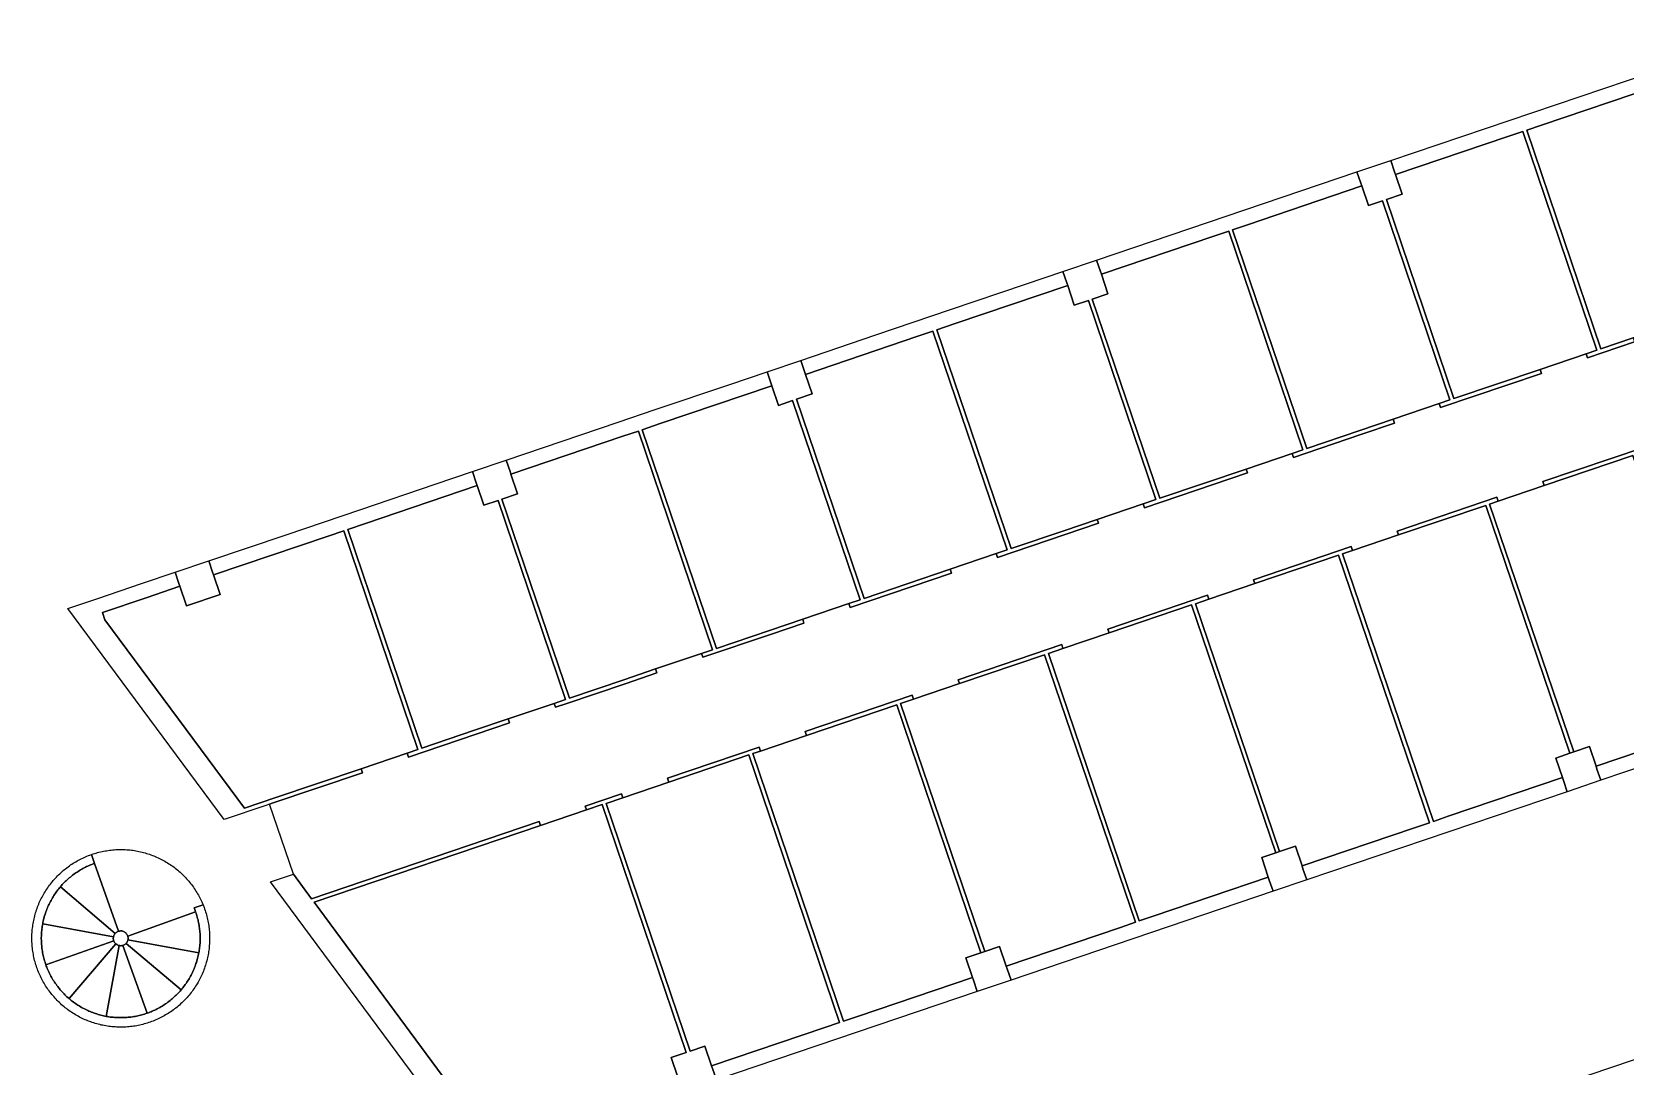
# Model space of a CAD drawing. Header units: inches. Extents: x 717221.7 to 717283.2, y 4251710.6 to 4251775.9.
# Drawn here: x 717221.74 to 717248.63, y 4251753.92 to 4251771.38 of the extents above; entities that cross this region are included whole.
import ezdxf

# ---------------------------------------------------------------- set-up
doc = ezdxf.new("R2010")
doc.units = ezdxf.units.IN
doc.header["$MEASUREMENT"] = 0

msp = doc.modelspace()

# ---------------------------------------------------------------- linework, layer by layer
for points in [[(717249.148, 4251770.462), (717249.261, 4251770.13), (717249.829, 4251770.323), (717249.716, 4251770.654), (717251.615, 4251771.298), (717251.866, 4251771.383), (717253.118, 4251767.689), (717250.091, 4251766.663), (717248.766, 4251766.214), (717248.222, 4251766.03), (717246.97, 4251769.723), (717247.221, 4251769.808), (717249.148, 4251770.462)], [(717244.754, 4251768.972), (717244.738, 4251769.02), (717244.674, 4251769.209), (717249.068, 4251770.698), (717249.132, 4251770.509), (717249.148, 4251770.462), (717247.221, 4251769.808), (717246.97, 4251769.723), (717248.222, 4251766.03), (717248.766, 4251766.214), (717248.788, 4251766.148), (717247.994, 4251765.879), (717247.972, 4251765.945), (717248.156, 4251766.007), (717246.904, 4251769.701), (717246.653, 4251769.616), (717244.754, 4251768.972)], [(717247.195, 4251765.682), (717245.74, 4251765.189), (717244.601, 4251768.551), (717244.866, 4251768.641), (717244.754, 4251768.972), (717246.653, 4251769.616), (717246.904, 4251769.701), (717248.156, 4251766.007), (717247.972, 4251765.945), (717247.195, 4251765.682)], [(717239.791, 4251767.29), (717239.775, 4251767.338), (717239.711, 4251767.527), (717244.105, 4251769.016), (717244.169, 4251768.827), (717244.186, 4251768.78), (717242.258, 4251768.126), (717242.007, 4251768.041), (717243.259, 4251764.348), (717244.151, 4251764.65), (717244.714, 4251764.841), (717244.736, 4251764.774), (717244.173, 4251764.584), (717243.032, 4251764.197), (717243.009, 4251764.263), (717243.193, 4251764.325), (717241.941, 4251768.019), (717241.69, 4251767.934), (717239.791, 4251767.29)], [(717244.186, 4251768.78), (717244.169, 4251768.827), (717244.105, 4251769.016), (717244.674, 4251769.209), (717244.738, 4251769.02), (717244.754, 4251768.972), (717244.866, 4251768.641), (717244.601, 4251768.551), (717245.74, 4251765.189), (717247.195, 4251765.682), (717247.218, 4251765.615), (717245.513, 4251765.038), (717245.491, 4251765.104), (717245.674, 4251765.166), (717244.535, 4251768.528), (717244.298, 4251768.448), (717244.186, 4251768.78)], [(717244.186, 4251768.78), (717244.298, 4251768.448), (717244.535, 4251768.528), (717245.674, 4251765.166), (717245.491, 4251765.104), (717244.714, 4251764.841), (717244.151, 4251764.65), (717243.259, 4251764.348), (717242.007, 4251768.041), (717242.258, 4251768.126), (717244.186, 4251768.78)], [(717242.233, 4251764), (717240.778, 4251763.507), (717239.638, 4251766.869), (717239.903, 4251766.959), (717239.791, 4251767.29), (717241.69, 4251767.934), (717241.941, 4251768.019), (717243.193, 4251764.325), (717243.009, 4251764.263), (717242.233, 4251764)], [(717239.223, 4251767.098), (717239.207, 4251767.145), (717239.143, 4251767.334), (717239.711, 4251767.527), (717239.775, 4251767.338), (717239.791, 4251767.29), (717239.903, 4251766.959), (717239.638, 4251766.869), (717240.778, 4251763.507), (717242.233, 4251764), (717242.255, 4251763.933), (717240.522, 4251763.346), (717240.499, 4251763.412), (717240.711, 4251763.484), (717239.572, 4251766.846), (717239.335, 4251766.766), (717239.223, 4251767.098)], [(717234.8, 4251765.599), (717234.784, 4251765.646), (717234.72, 4251765.835), (717235.983, 4251766.264), (717236.615, 4251766.478), (717237.247, 4251766.692), (717238.511, 4251767.12), (717239.143, 4251767.334), (717239.207, 4251767.145), (717239.223, 4251767.098), (717237.327, 4251766.455), (717237.016, 4251766.35), (717238.268, 4251762.656), (717239.16, 4251762.958), (717239.723, 4251763.149), (717239.745, 4251763.083), (717239.182, 4251762.892), (717238.041, 4251762.505), (717238.018, 4251762.571), (717238.202, 4251762.634), (717236.95, 4251766.327), (717236.695, 4251766.241), (717234.8, 4251765.599)], [(717239.223, 4251767.098), (717239.335, 4251766.766), (717239.572, 4251766.846), (717240.711, 4251763.484), (717240.499, 4251763.412), (717239.723, 4251763.149), (717239.16, 4251762.958), (717238.268, 4251762.656), (717237.016, 4251766.35), (717237.327, 4251766.455), (717239.223, 4251767.098)], [(717234.8, 4251765.599), (717236.695, 4251766.241), (717236.95, 4251766.327), (717238.202, 4251762.634), (717238.018, 4251762.571), (717237.241, 4251762.308), (717235.787, 4251761.815), (717234.647, 4251765.177), (717234.912, 4251765.267), (717234.8, 4251765.599)], [(717225.755, 4251758.341), (717225.798, 4251758.356), (717227.32, 4251758.871), (717227.297, 4251758.938), (717228.074, 4251759.201), (717228.096, 4251759.135), (717229.238, 4251759.522), (717229.801, 4251759.712), (717229.778, 4251759.779), (717230.555, 4251760.042), (717230.578, 4251759.976), (717230.771, 4251760.041), (717231.757, 4251760.375), (717232.292, 4251760.557), (717232.269, 4251760.623), (717233.046, 4251760.886), (717233.068, 4251760.82), (717234.21, 4251761.207), (717234.773, 4251761.398), (717234.751, 4251761.464), (717235.527, 4251761.727), (717235.55, 4251761.661), (717237.264, 4251762.242), (717237.241, 4251762.308), (717238.018, 4251762.571), (717238.041, 4251762.505), (717239.182, 4251762.892), (717239.745, 4251763.083), (717239.723, 4251763.149), (717240.499, 4251763.412), (717240.522, 4251763.346), (717242.255, 4251763.933), (717242.233, 4251764), (717243.009, 4251764.263), (717243.032, 4251764.197), (717244.173, 4251764.584), (717244.736, 4251764.774), (717244.714, 4251764.841), (717245.491, 4251765.104), (717245.513, 4251765.038), (717247.218, 4251765.615), (717247.195, 4251765.682), (717247.972, 4251765.945), (717247.994, 4251765.879), (717248.788, 4251766.148)], [(717234.72, 4251765.835), (717234.784, 4251765.646), (717234.8, 4251765.599), (717234.912, 4251765.267), (717234.647, 4251765.177), (717235.787, 4251761.815), (717237.241, 4251762.308), (717237.264, 4251762.242), (717235.55, 4251761.661), (717235.527, 4251761.727), (717235.72, 4251761.793), (717234.581, 4251765.155), (717234.344, 4251765.074), (717234.232, 4251765.406), (717234.216, 4251765.453), (717234.151, 4251765.643), (717234.72, 4251765.835)], [(717229.828, 4251763.913), (717229.812, 4251763.961), (717229.748, 4251764.15), (717231.006, 4251764.577), (717231.635, 4251764.79), (717232.264, 4251765.003), (717233.522, 4251765.429), (717234.151, 4251765.643), (717234.216, 4251765.453), (717234.232, 4251765.406), (717232.344, 4251764.766), (717232.044, 4251764.664), (717233.296, 4251760.971), (717234.188, 4251761.273), (717234.751, 4251761.464), (717234.773, 4251761.398), (717234.21, 4251761.207), (717233.068, 4251760.82), (717233.046, 4251760.886), (717233.23, 4251760.948), (717231.978, 4251764.642), (717231.715, 4251764.553), (717229.828, 4251763.913)], [(717234.232, 4251765.406), (717234.344, 4251765.074), (717234.581, 4251765.155), (717235.72, 4251761.793), (717235.527, 4251761.727), (717234.751, 4251761.464), (717234.188, 4251761.273), (717233.296, 4251760.971), (717232.044, 4251764.664), (717232.344, 4251764.766), (717234.232, 4251765.406)], [(717232.269, 4251760.623), (717231.734, 4251760.442), (717230.814, 4251760.13), (717229.675, 4251763.492), (717229.94, 4251763.582), (717229.828, 4251763.913), (717231.715, 4251764.553), (717231.978, 4251764.642), (717233.23, 4251760.948), (717233.046, 4251760.886), (717232.269, 4251760.623)], [(717248.947, 4251764.364), (717247.243, 4251763.787), (717247.265, 4251763.72), (717246.488, 4251763.457), (717246.466, 4251763.523), (717244.784, 4251762.953), (717244.806, 4251762.887), (717244.03, 4251762.624), (717244.007, 4251762.69), (717242.357, 4251762.131), (717242.379, 4251762.064), (717241.603, 4251761.801), (717241.58, 4251761.868), (717239.898, 4251761.297), (717239.921, 4251761.231), (717239.144, 4251760.968), (717239.122, 4251761.034), (717237.374, 4251760.442), (717237.396, 4251760.376), (717236.62, 4251760.112), (717236.597, 4251760.179), (717234.794, 4251759.568), (717234.817, 4251759.501), (717234.04, 4251759.238), (717234.018, 4251759.304), (717232.469, 4251758.779), (717232.491, 4251758.713), (717231.715, 4251758.45), (717231.692, 4251758.516), (717231.078, 4251758.308), (717231.101, 4251758.242), (717230.324, 4251757.979), (717230.302, 4251758.045), (717226.462, 4251756.743), (717226.156, 4251757.157), (717225.755, 4251758.341)], [(717247.265, 4251763.72), (717248.759, 4251764.227), (717250.29, 4251759.709), (717250.039, 4251759.624), (717248.14, 4251758.98), (717248.028, 4251759.312), (717247.763, 4251759.222), (717246.344, 4251763.408), (717246.488, 4251763.457), (717247.265, 4251763.72)], [(717248.22, 4251758.744), (717248.156, 4251758.933), (717248.14, 4251758.98), (717250.039, 4251759.624), (717250.29, 4251759.709), (717248.759, 4251764.227), (717247.265, 4251763.72), (717247.243, 4251763.787), (717248.947, 4251764.364), (717248.97, 4251764.298), (717248.825, 4251764.249), (717250.356, 4251759.732), (717250.607, 4251759.817), (717252.535, 4251760.47), (717252.551, 4251760.423), (717252.615, 4251760.233), (717248.22, 4251758.744)], [(717224.808, 4251762.212), (717224.792, 4251762.259), (717224.728, 4251762.449), (717226.034, 4251762.891), (717226.663, 4251763.105), (717227.292, 4251763.318), (717228.55, 4251763.744), (717229.179, 4251763.957), (717229.243, 4251763.768), (717229.26, 4251763.721), (717227.372, 4251763.081), (717227.072, 4251762.979), (717228.324, 4251759.286), (717229.215, 4251759.588), (717229.778, 4251759.779), (717229.801, 4251759.712), (717229.238, 4251759.522), (717228.096, 4251759.135), (717228.074, 4251759.201), (717228.257, 4251759.263), (717227.005, 4251762.957), (717226.743, 4251762.868), (717224.808, 4251762.212)], [(717229.26, 4251763.721), (717229.243, 4251763.768), (717229.179, 4251763.957), (717229.748, 4251764.15), (717229.812, 4251763.961), (717229.828, 4251763.913), (717229.94, 4251763.582), (717229.675, 4251763.492), (717230.814, 4251760.13), (717231.734, 4251760.442), (717232.269, 4251760.623), (717232.292, 4251760.557), (717231.757, 4251760.375), (717230.771, 4251760.041), (717230.578, 4251759.976), (717230.555, 4251760.042), (717230.748, 4251760.107), (717229.609, 4251763.469), (717229.372, 4251763.389), (717229.26, 4251763.721)], [(717229.26, 4251763.721), (717229.372, 4251763.389), (717229.609, 4251763.469), (717230.748, 4251760.107), (717230.555, 4251760.042), (717229.778, 4251759.779), (717229.215, 4251759.588), (717228.324, 4251759.286), (717227.072, 4251762.979), (717227.372, 4251763.081), (717229.26, 4251763.721)], [(717244.806, 4251762.887), (717246.278, 4251763.386), (717247.696, 4251759.2), (717247.46, 4251759.119), (717247.572, 4251758.788), (717245.645, 4251758.135), (717245.394, 4251758.05), (717243.863, 4251762.567), (717244.03, 4251762.624), (717244.806, 4251762.887)], [(717247.763, 4251759.222), (717247.696, 4251759.2), (717246.278, 4251763.386), (717244.806, 4251762.887), (717244.784, 4251762.953), (717246.466, 4251763.523), (717246.488, 4251763.457), (717246.344, 4251763.408), (717247.763, 4251759.222)], [(717224.24, 4251762.019), (717224.352, 4251761.688), (717224.921, 4251761.881), (717224.808, 4251762.212), (717226.743, 4251762.868), (717227.005, 4251762.957), (717228.257, 4251759.263), (717228.074, 4251759.201), (717227.297, 4251758.938), (717225.842, 4251758.445), (717225.333, 4251758.272), (717222.976, 4251761.455), (717222.934, 4251761.577), (717223.672, 4251761.827), (717224.24, 4251762.019)], [(717243.258, 4251757.062), (717243.194, 4251757.251), (717243.178, 4251757.298), (717245.076, 4251757.942), (717245.327, 4251758.027), (717243.796, 4251762.545), (717242.379, 4251762.064), (717242.357, 4251762.131), (717244.007, 4251762.69), (717244.03, 4251762.624), (717243.863, 4251762.567), (717245.394, 4251758.05), (717245.645, 4251758.135), (717247.572, 4251758.788), (717247.588, 4251758.741), (717247.652, 4251758.551), (717243.258, 4251757.062)], [(717224.728, 4251762.449), (717224.792, 4251762.259), (717224.808, 4251762.212), (717224.921, 4251761.881), (717224.352, 4251761.688), (717224.24, 4251762.019), (717224.224, 4251762.067), (717224.16, 4251762.256), (717224.728, 4251762.449)], [(717242.379, 4251762.064), (717243.796, 4251762.545), (717245.327, 4251758.027), (717245.076, 4251757.942), (717243.178, 4251757.298), (717243.065, 4251757.63), (717242.8, 4251757.54), (717241.381, 4251761.726), (717241.603, 4251761.801), (717242.379, 4251762.064)], [(717224.16, 4251762.256), (717224.224, 4251762.067), (717224.24, 4251762.019), (717223.672, 4251761.827), (717222.934, 4251761.577), (717222.976, 4251761.455), (717225.333, 4251758.272), (717225.842, 4251758.445), (717227.297, 4251758.938), (717227.32, 4251758.871), (717225.798, 4251758.356), (717225.755, 4251758.341), (717225.689, 4251758.319), (717224.989, 4251758.082), (717222.351, 4251761.643), (717222.854, 4251761.814), (717223.591, 4251762.064), (717224.16, 4251762.256)], [(717242.8, 4251757.54), (717242.734, 4251757.518), (717241.315, 4251761.704), (717239.921, 4251761.231), (717239.898, 4251761.297), (717241.58, 4251761.868), (717241.603, 4251761.801), (717241.381, 4251761.726), (717242.8, 4251757.54)], [(717239.921, 4251761.231), (717241.315, 4251761.704), (717242.734, 4251757.518), (717242.497, 4251757.437), (717242.609, 4251757.106), (717240.682, 4251756.453), (717240.431, 4251756.368), (717238.9, 4251760.885), (717239.144, 4251760.968), (717239.921, 4251761.231)], [(717238.267, 4251755.37), (717238.202, 4251755.559), (717238.186, 4251755.607), (717240.114, 4251756.26), (717240.365, 4251756.345), (717238.834, 4251760.863), (717237.396, 4251760.376), (717237.374, 4251760.442), (717239.122, 4251761.034), (717239.144, 4251760.968), (717238.9, 4251760.885), (717240.431, 4251756.368), (717240.682, 4251756.453), (717242.609, 4251757.106), (717242.625, 4251757.059), (717242.69, 4251756.869), (717238.267, 4251755.37)], [(717237.396, 4251760.376), (717238.834, 4251760.863), (717240.365, 4251756.345), (717240.114, 4251756.26), (717238.186, 4251755.607), (717238.074, 4251755.938), (717237.823, 4251755.853), (717236.404, 4251760.039), (717236.62, 4251760.112), (717237.396, 4251760.376)], [(717237.823, 4251755.853), (717237.757, 4251755.831), (717236.338, 4251760.017), (717234.817, 4251759.501), (717234.794, 4251759.568), (717236.597, 4251760.179), (717236.62, 4251760.112), (717236.404, 4251760.039), (717237.823, 4251755.853)], [(717237.757, 4251755.831), (717237.506, 4251755.746), (717237.618, 4251755.414), (717235.691, 4251754.761), (717235.44, 4251754.676), (717233.909, 4251759.194), (717234.04, 4251759.238), (717234.817, 4251759.501), (717236.338, 4251760.017), (717237.757, 4251755.831)], [(717232.491, 4251758.713), (717233.842, 4251759.171), (717235.374, 4251754.653), (717235.123, 4251754.568), (717233.214, 4251753.922), (717233.102, 4251754.253), (717232.851, 4251754.168), (717231.432, 4251758.354), (717231.715, 4251758.45), (717232.491, 4251758.713)], [(717233.294, 4251753.685), (717233.23, 4251753.874), (717233.214, 4251753.922), (717235.123, 4251754.568), (717235.374, 4251754.653), (717233.842, 4251759.171), (717232.491, 4251758.713), (717232.469, 4251758.779), (717234.018, 4251759.304), (717234.04, 4251759.238), (717233.909, 4251759.194), (717235.44, 4251754.676), (717235.691, 4251754.761), (717237.618, 4251755.414), (717237.634, 4251755.367), (717237.698, 4251755.177), (717233.294, 4251753.685)], [(717247.652, 4251758.551), (717247.588, 4251758.741), (717247.572, 4251758.788), (717247.46, 4251759.119), (717247.696, 4251759.2), (717247.763, 4251759.222), (717248.028, 4251759.312), (717248.14, 4251758.98), (717248.156, 4251758.933), (717248.22, 4251758.744), (717247.652, 4251758.551)], [(717231.101, 4251758.242), (717231.366, 4251758.332), (717232.785, 4251754.146), (717232.534, 4251754.06), (717232.646, 4251753.729), (717230.364, 4251752.955), (717229.748, 4251752.747), (717229.706, 4251752.869), (717229.399, 4251752.765), (717226.506, 4251756.684), (717230.324, 4251757.979), (717231.101, 4251758.242)], [(717232.726, 4251753.492), (717232.662, 4251753.682), (717232.646, 4251753.729), (717232.534, 4251754.06), (717232.785, 4251754.146), (717231.366, 4251758.332), (717231.101, 4251758.242), (717231.078, 4251758.308), (717231.692, 4251758.516), (717231.715, 4251758.45), (717231.432, 4251758.354), (717232.851, 4251754.168), (717233.102, 4251754.253), (717233.214, 4251753.922), (717233.23, 4251753.874), (717233.294, 4251753.685), (717232.726, 4251753.492)], [(717232.646, 4251753.729), (717232.662, 4251753.682), (717232.726, 4251753.492), (717230.444, 4251752.719), (717229.26, 4251752.317), (717225.768, 4251757.026), (717226.156, 4251757.157), (717226.462, 4251756.743), (717230.302, 4251758.045), (717230.324, 4251757.979), (717226.506, 4251756.684), (717229.399, 4251752.765), (717229.706, 4251752.869), (717229.748, 4251752.747), (717230.364, 4251752.955), (717232.646, 4251753.729)], [(717224.631, 4251756.64), (717224.649, 4251756.596), (717224.658, 4251756.571), (717224.666, 4251756.546), (717224.674, 4251756.521), (717224.682, 4251756.496), (717224.689, 4251756.471), (717224.696, 4251756.446), (717224.702, 4251756.42), (717224.708, 4251756.395), (717224.713, 4251756.369), (717224.718, 4251756.344), (717224.722, 4251756.318), (717224.726, 4251756.292), (717224.73, 4251756.266), (717224.733, 4251756.24), (717224.736, 4251756.214), (717224.738, 4251756.188), (717224.74, 4251756.162), (717224.741, 4251756.136), (717224.742, 4251756.109), (717224.742, 4251756.083), (717224.742, 4251756.057), (717224.742, 4251756.031), (717224.741, 4251756.005), (717224.739, 4251755.979), (717224.737, 4251755.952), (717224.735, 4251755.926), (717224.732, 4251755.9), (717224.729, 4251755.874), (717224.725, 4251755.848), (717224.721, 4251755.823), (717224.716, 4251755.797), (717224.711, 4251755.771), (717224.706, 4251755.746), (717224.7, 4251755.72), (717224.693, 4251755.695), (717224.686, 4251755.669), (717224.679, 4251755.644), (717224.671, 4251755.619), (717224.663, 4251755.594), (717224.655, 4251755.57), (717224.646, 4251755.545), (717224.636, 4251755.521), (717224.626, 4251755.496), (717224.616, 4251755.472), (717224.605, 4251755.449), (717224.594, 4251755.425), (717224.583, 4251755.401), (717224.571, 4251755.378), (717224.558, 4251755.355), (717224.546, 4251755.332), (717224.532, 4251755.309), (717224.519, 4251755.287), (717224.505, 4251755.265), (717224.491, 4251755.243), (717224.476, 4251755.221), (717224.461, 4251755.2), (717224.445, 4251755.179), (717224.43, 4251755.158), (717224.413, 4251755.137), (717224.397, 4251755.117), (717224.38, 4251755.097), (717224.363, 4251755.077), (717224.345, 4251755.058), (717224.327, 4251755.039), (717224.309, 4251755.02), (717224.29, 4251755.002), (717224.272, 4251754.983), (717224.252, 4251754.966), (717224.233, 4251754.948), (717224.213, 4251754.931), (717224.193, 4251754.914), (717224.173, 4251754.898), (717224.152, 4251754.882), (717224.131, 4251754.866), (717224.11, 4251754.851), (717224.088, 4251754.836), (717224.066, 4251754.821), (717224.044, 4251754.807), (717224.022, 4251754.793), (717224, 4251754.78), (717223.977, 4251754.767), (717223.954, 4251754.754), (717223.931, 4251754.742), (717223.908, 4251754.73), (717223.884, 4251754.719), (717223.86, 4251754.708), (717223.836, 4251754.697), (717223.812, 4251754.687), (717223.788, 4251754.677), (717223.763, 4251754.668), (717223.739, 4251754.659), (717223.714, 4251754.651), (717223.689, 4251754.643), (717223.664, 4251754.635), (717223.639, 4251754.628), (717223.613, 4251754.621), (717223.588, 4251754.615), (717223.563, 4251754.609), (717223.537, 4251754.604), (717223.511, 4251754.599), (717223.485, 4251754.594), (717223.46, 4251754.59), (717223.434, 4251754.587), (717223.408, 4251754.584), (717223.382, 4251754.581), (717223.355, 4251754.579), (717223.329, 4251754.577), (717223.303, 4251754.576), (717223.277, 4251754.575), (717223.251, 4251754.575), (717223.225, 4251754.575), (717223.199, 4251754.575), (717223.172, 4251754.576), (717223.146, 4251754.578), (717223.12, 4251754.58), (717223.094, 4251754.582), (717223.068, 4251754.585), (717223.042, 4251754.588), (717223.016, 4251754.592), (717222.99, 4251754.596), (717222.965, 4251754.601), (717222.939, 4251754.606), (717222.913, 4251754.611), (717222.888, 4251754.617), (717222.862, 4251754.623), (717222.837, 4251754.63), (717222.812, 4251754.638), (717222.787, 4251754.645), (717222.762, 4251754.653), (717222.737, 4251754.662), (717222.713, 4251754.671), (717222.688, 4251754.681), (717222.664, 4251754.69), (717222.64, 4251754.701), (717222.616, 4251754.711), (717222.592, 4251754.723), (717222.569, 4251754.734), (717222.546, 4251754.746), (717222.523, 4251754.758), (717222.5, 4251754.771), (717222.477, 4251754.784), (717222.455, 4251754.798), (717222.433, 4251754.812), (717222.411, 4251754.826), (717222.389, 4251754.841), (717222.368, 4251754.856), (717222.346, 4251754.871), (717222.326, 4251754.887), (717222.305, 4251754.903), (717222.285, 4251754.92), (717222.265, 4251754.937), (717222.245, 4251754.954), (717222.226, 4251754.972), (717222.206, 4251754.99), (717222.188, 4251755.008), (717222.169, 4251755.026), (717222.151, 4251755.045), (717222.133, 4251755.064), (717222.116, 4251755.084), (717222.099, 4251755.104), (717222.082, 4251755.124), (717222.066, 4251755.144), (717222.049, 4251755.165), (717222.034, 4251755.186), (717222.018, 4251755.207), (717222.004, 4251755.229), (717221.989, 4251755.25), (717221.975, 4251755.272), (717221.961, 4251755.295), (717221.948, 4251755.317), (717221.934, 4251755.34), (717221.922, 4251755.363), (717221.91, 4251755.386), (717221.898, 4251755.409), (717221.886, 4251755.433), (717221.875, 4251755.457), (717221.865, 4251755.481), (717221.855, 4251755.505), (717221.845, 4251755.529), (717221.836, 4251755.553), (717221.827, 4251755.578), (717221.818, 4251755.603), (717221.81, 4251755.628), (717221.803, 4251755.653), (717221.796, 4251755.678), (717221.789, 4251755.703), (717221.783, 4251755.729), (717221.777, 4251755.754), (717221.771, 4251755.78), (717221.767, 4251755.806), (717221.762, 4251755.831), (717221.758, 4251755.857), (717221.754, 4251755.883), (717221.751, 4251755.909), (717221.749, 4251755.935), (717221.746, 4251755.961), (717221.745, 4251755.987), (717221.743, 4251756.014), (717221.743, 4251756.04), (717221.742, 4251756.066), (717221.742, 4251756.092), (717221.743, 4251756.118), (717221.744, 4251756.144), (717221.745, 4251756.171), (717221.747, 4251756.197), (717221.75, 4251756.223), (717221.752, 4251756.249), (717221.756, 4251756.275), (717221.759, 4251756.301), (717221.763, 4251756.326), (717221.768, 4251756.352), (717221.773, 4251756.378), (717221.779, 4251756.404), (717221.785, 4251756.429), (717221.791, 4251756.454), (717221.798, 4251756.48), (717221.805, 4251756.505), (717221.813, 4251756.53), (717221.821, 4251756.555), (717221.83, 4251756.579), (717221.839, 4251756.604), (717221.848, 4251756.628), (717221.858, 4251756.653), (717221.868, 4251756.677), (717221.879, 4251756.701), (717221.89, 4251756.724), (717221.902, 4251756.748), (717221.914, 4251756.771), (717221.926, 4251756.794), (717221.939, 4251756.817), (717221.952, 4251756.84), (717221.966, 4251756.862), (717221.979, 4251756.884), (717221.994, 4251756.906), (717222.009, 4251756.928), (717222.024, 4251756.949), (717222.039, 4251756.97), (717222.055, 4251756.991), (717222.071, 4251757.012), (717222.088, 4251757.032), (717222.104, 4251757.052), (717222.122, 4251757.072), (717222.139, 4251757.091), (717222.157, 4251757.11), (717222.175, 4251757.129), (717222.194, 4251757.148), (717222.213, 4251757.166), (717222.232, 4251757.183), (717222.252, 4251757.201), (717222.271, 4251757.218), (717222.291, 4251757.235), (717222.312, 4251757.251), (717222.333, 4251757.267), (717222.354, 4251757.283), (717222.375, 4251757.298), (717222.396, 4251757.313), (717222.418, 4251757.328), (717222.44, 4251757.342), (717222.462, 4251757.356), (717222.485, 4251757.369), (717222.507, 4251757.382), (717222.53, 4251757.395), (717222.553, 4251757.407), (717222.577, 4251757.419), (717222.6, 4251757.43), (717222.624, 4251757.441), (717222.648, 4251757.452), (717222.672, 4251757.462), (717222.697, 4251757.472), (717222.721, 4251757.481), (717222.746, 4251757.49), (717222.797, 4251757.338), (717222.775, 4251757.33), (717222.753, 4251757.322), (717222.731, 4251757.313), (717222.71, 4251757.304), (717222.689, 4251757.295), (717222.667, 4251757.285), (717222.646, 4251757.275), (717222.625, 4251757.264), (717222.605, 4251757.253), (717222.584, 4251757.242), (717222.564, 4251757.23), (717222.544, 4251757.218), (717222.524, 4251757.206), (717222.504, 4251757.193), (717222.485, 4251757.18), (717222.466, 4251757.167), (717222.447, 4251757.153), (717222.428, 4251757.139), (717222.41, 4251757.125), (717222.392, 4251757.11), (717222.374, 4251757.095), (717222.356, 4251757.08), (717222.339, 4251757.064), (717222.321, 4251757.048), (717222.305, 4251757.032), (717222.288, 4251757.015), (717222.272, 4251756.999), (717222.256, 4251756.982), (717222.24, 4251756.964), (717222.225, 4251756.947), (717222.21, 4251756.929), (717222.195, 4251756.911), (717222.18, 4251756.892), (717222.166, 4251756.873), (717222.153, 4251756.855), (717222.139, 4251756.835), (717222.126, 4251756.816), (717222.113, 4251756.796), (717222.101, 4251756.777), (717222.089, 4251756.757), (717222.077, 4251756.736), (717222.066, 4251756.716), (717222.055, 4251756.695), (717222.044, 4251756.674), (717222.034, 4251756.653), (717222.024, 4251756.632), (717222.014, 4251756.611), (717222.005, 4251756.589), (717221.996, 4251756.568), (717221.988, 4251756.546), (717221.98, 4251756.524), (717221.972, 4251756.502), (717221.965, 4251756.48), (717221.958, 4251756.457), (717221.952, 4251756.435), (717221.945, 4251756.412), (717221.94, 4251756.39), (717221.934, 4251756.367), (717221.93, 4251756.344), (717221.925, 4251756.321), (717221.921, 4251756.298), (717221.917, 4251756.275), (717221.914, 4251756.252), (717221.911, 4251756.228), (717221.909, 4251756.205), (717221.907, 4251756.182), (717221.905, 4251756.159), (717221.904, 4251756.135), (717221.903, 4251756.112), (717221.902, 4251756.089), (717221.902, 4251756.065), (717221.903, 4251756.042), (717221.903, 4251756.018), (717221.905, 4251755.995), (717221.906, 4251755.972), (717221.908, 4251755.948), (717221.911, 4251755.925), (717221.913, 4251755.902), (717221.917, 4251755.879), (717221.92, 4251755.856), (717221.924, 4251755.833), (717221.929, 4251755.81), (717221.933, 4251755.787), (717221.939, 4251755.764), (717221.944, 4251755.741), (717221.95, 4251755.719), (717221.957, 4251755.696), (717221.964, 4251755.674), (717221.971, 4251755.652), (717221.978, 4251755.629), (717221.986, 4251755.607), (717221.995, 4251755.586), (717222.003, 4251755.564), (717222.012, 4251755.542), (717222.022, 4251755.521), (717222.032, 4251755.5), (717222.042, 4251755.479), (717222.053, 4251755.458), (717222.064, 4251755.437), (717222.075, 4251755.417), (717222.086, 4251755.396), (717222.098, 4251755.376), (717222.111, 4251755.356), (717222.124, 4251755.337), (717222.137, 4251755.317), (717222.15, 4251755.298), (717222.164, 4251755.279), (717222.178, 4251755.261), (717222.192, 4251755.242), (717222.207, 4251755.224), (717222.222, 4251755.206), (717222.237, 4251755.188), (717222.253, 4251755.171), (717222.269, 4251755.154), (717222.285, 4251755.137), (717222.301, 4251755.12), (717222.318, 4251755.104), (717222.335, 4251755.088), (717222.353, 4251755.072), (717222.37, 4251755.057), (717222.388, 4251755.042), (717222.406, 4251755.027), (717222.425, 4251755.013), (717222.443, 4251754.999), (717222.462, 4251754.985), (717222.481, 4251754.972), (717222.501, 4251754.958), (717222.52, 4251754.946), (717222.54, 4251754.933), (717222.56, 4251754.921), (717222.58, 4251754.909), (717222.601, 4251754.898), (717222.621, 4251754.887), (717222.642, 4251754.876), (717222.663, 4251754.866), (717222.684, 4251754.856), (717222.706, 4251754.847), (717222.727, 4251754.837), (717222.749, 4251754.829), (717222.771, 4251754.82), (717222.793, 4251754.812), (717222.815, 4251754.805), (717222.837, 4251754.797), (717222.859, 4251754.79), (717222.882, 4251754.784), (717222.905, 4251754.778), (717222.927, 4251754.772), (717222.95, 4251754.767), (717222.973, 4251754.762), (717222.996, 4251754.757), (717223.019, 4251754.753), (717223.042, 4251754.75), (717223.065, 4251754.746), (717223.088, 4251754.743), (717223.112, 4251754.741), (717223.135, 4251754.739), (717223.158, 4251754.737), (717223.182, 4251754.736), (717223.205, 4251754.735), (717223.228, 4251754.735), (717223.252, 4251754.735), (717223.275, 4251754.735), (717223.298, 4251754.736), (717223.322, 4251754.737), (717223.345, 4251754.739), (717223.368, 4251754.741), (717223.392, 4251754.743), (717223.415, 4251754.746), (717223.438, 4251754.749), (717223.461, 4251754.753), (717223.484, 4251754.757), (717223.507, 4251754.761), (717223.53, 4251754.766), (717223.553, 4251754.771), (717223.576, 4251754.777), (717223.598, 4251754.783), (717223.621, 4251754.789), (717223.643, 4251754.796), (717223.665, 4251754.803), (717223.687, 4251754.811), (717223.709, 4251754.819), (717223.731, 4251754.827), (717223.753, 4251754.836), (717223.774, 4251754.845), (717223.796, 4251754.854), (717223.817, 4251754.864), (717223.838, 4251754.874), (717223.859, 4251754.885), (717223.88, 4251754.896), (717223.9, 4251754.907), (717223.92, 4251754.919), (717223.94, 4251754.931), (717223.96, 4251754.943), (717223.98, 4251754.956), (717223.999, 4251754.969), (717224.019, 4251754.982), (717224.037, 4251754.996), (717224.056, 4251755.01), (717224.075, 4251755.024), (717224.093, 4251755.039), (717224.111, 4251755.054), (717224.128, 4251755.069), (717224.146, 4251755.085), (717224.163, 4251755.101), (717224.18, 4251755.117), (717224.196, 4251755.134), (717224.213, 4251755.151), (717224.229, 4251755.168), (717224.244, 4251755.185), (717224.26, 4251755.203), (717224.275, 4251755.22), (717224.289, 4251755.239), (717224.304, 4251755.257), (717224.318, 4251755.276), (717224.332, 4251755.295), (717224.345, 4251755.314), (717224.358, 4251755.333), (717224.371, 4251755.353), (717224.384, 4251755.373), (717224.396, 4251755.393), (717224.407, 4251755.413), (717224.419, 4251755.433), (717224.43, 4251755.454), (717224.44, 4251755.475), (717224.451, 4251755.496), (717224.461, 4251755.517), (717224.47, 4251755.538), (717224.479, 4251755.56), (717224.488, 4251755.581), (717224.497, 4251755.603), (717224.505, 4251755.625), (717224.512, 4251755.647), (717224.519, 4251755.669), (717224.526, 4251755.692), (717224.533, 4251755.714), (717224.539, 4251755.737), (717224.545, 4251755.76), (717224.55, 4251755.782), (717224.555, 4251755.805), (717224.559, 4251755.828), (717224.563, 4251755.851), (717224.567, 4251755.874), (717224.57, 4251755.897), (717224.573, 4251755.921), (717224.576, 4251755.944), (717224.578, 4251755.967), (717224.58, 4251755.991), (717224.581, 4251756.014), (717224.582, 4251756.037), (717224.582, 4251756.061), (717224.582, 4251756.084), (717224.582, 4251756.107), (717224.581, 4251756.131), (717224.58, 4251756.154), (717224.578, 4251756.177), (717224.576, 4251756.201), (717224.574, 4251756.224), (717224.571, 4251756.247), (717224.568, 4251756.27), (717224.564, 4251756.294), (717224.56, 4251756.317), (717224.556, 4251756.34), (717224.551, 4251756.362), (717224.546, 4251756.385), (717224.54, 4251756.408), (717224.534, 4251756.431), (717224.528, 4251756.453), (717224.521, 4251756.475), (717224.514, 4251756.498), (717224.506, 4251756.52), (717224.498, 4251756.542), (717224.49, 4251756.564), (717224.48, 4251756.589), (717224.631, 4251756.64)], [(717224.506, 4251756.52), (717223.361, 4251756.113), (717223.357, 4251756.123), (717223.353, 4251756.133), (717223.347, 4251756.142), (717223.341, 4251756.151), (717223.334, 4251756.159), (717223.326, 4251756.167), (717223.318, 4251756.174), (717223.309, 4251756.18), (717223.299, 4251756.186), (717223.29, 4251756.19), (717223.279, 4251756.194), (717223.269, 4251756.197), (717223.258, 4251756.199), (717223.247, 4251756.199), (717223.236, 4251756.199), (717223.225, 4251756.198), (717223.215, 4251756.197), (717223.204, 4251756.194), (717222.797, 4251757.338), (717222.746, 4251757.49), (717222.775, 4251757.5), (717222.8, 4251757.508), (717222.825, 4251757.515), (717222.85, 4251757.522), (717222.875, 4251757.529), (717222.901, 4251757.535), (717222.926, 4251757.541), (717222.952, 4251757.546), (717222.978, 4251757.551), (717223.003, 4251757.555), (717223.029, 4251757.559), (717223.055, 4251757.563), (717223.081, 4251757.566), (717223.107, 4251757.568), (717223.133, 4251757.571), (717223.159, 4251757.572), (717223.186, 4251757.574), (717223.212, 4251757.574), (717223.238, 4251757.575), (717223.264, 4251757.574), (717223.29, 4251757.574), (717223.316, 4251757.573), (717223.343, 4251757.571), (717223.369, 4251757.569), (717223.395, 4251757.567), (717223.421, 4251757.564), (717223.447, 4251757.561), (717223.473, 4251757.557), (717223.498, 4251757.553), (717223.524, 4251757.548), (717223.55, 4251757.543), (717223.575, 4251757.537), (717223.601, 4251757.531), (717223.626, 4251757.525), (717223.652, 4251757.518), (717223.677, 4251757.51), (717223.702, 4251757.502), (717223.727, 4251757.494), (717223.751, 4251757.486), (717223.776, 4251757.476), (717223.8, 4251757.467), (717223.824, 4251757.457), (717223.848, 4251757.447), (717223.872, 4251757.436), (717223.896, 4251757.425), (717223.919, 4251757.413), (717223.943, 4251757.401), (717223.966, 4251757.389), (717223.988, 4251757.376), (717224.011, 4251757.363), (717224.033, 4251757.349), (717224.056, 4251757.335), (717224.077, 4251757.321), (717224.099, 4251757.306), (717224.12, 4251757.291), (717224.142, 4251757.275), (717224.162, 4251757.259), (717224.183, 4251757.243), (717224.203, 4251757.226), (717224.223, 4251757.209), (717224.243, 4251757.192), (717224.262, 4251757.175), (717224.281, 4251757.157), (717224.3, 4251757.138), (717224.318, 4251757.12), (717224.336, 4251757.101), (717224.354, 4251757.081), (717224.371, 4251757.062), (717224.389, 4251757.042), (717224.405, 4251757.022), (717224.422, 4251757.001), (717224.438, 4251756.981), (717224.453, 4251756.96), (717224.468, 4251756.938), (717224.483, 4251756.917), (717224.498, 4251756.895), (717224.512, 4251756.873), (717224.526, 4251756.851), (717224.539, 4251756.828), (717224.552, 4251756.806), (717224.565, 4251756.783), (717224.577, 4251756.759), (717224.589, 4251756.736), (717224.6, 4251756.712), (717224.611, 4251756.689), (717224.621, 4251756.665), (717224.631, 4251756.64), (717224.48, 4251756.589), (717224.49, 4251756.564), (717224.498, 4251756.542), (717224.506, 4251756.52)], [(717242.69, 4251756.869), (717242.625, 4251757.059), (717242.609, 4251757.106), (717242.497, 4251757.437), (717242.734, 4251757.518), (717242.8, 4251757.54), (717243.065, 4251757.63), (717243.178, 4251757.298), (717243.194, 4251757.251), (717243.258, 4251757.062), (717242.69, 4251756.869)], [(717244.831, 4251752.421), (717244.815, 4251752.468), (717244.75, 4251752.658), (717258.976, 4251757.479)], [(717222.797, 4251757.338), (717223.204, 4251756.194), (717223.194, 4251756.19), (717223.184, 4251756.185), (717223.175, 4251756.18), (717223.166, 4251756.173), (717223.157, 4251756.166), (717223.15, 4251756.159), (717222.225, 4251756.947), (717222.24, 4251756.964), (717222.256, 4251756.982), (717222.272, 4251756.999), (717222.288, 4251757.015), (717222.305, 4251757.032), (717222.321, 4251757.048), (717222.339, 4251757.064), (717222.356, 4251757.08), (717222.374, 4251757.095), (717222.392, 4251757.11), (717222.41, 4251757.125), (717222.428, 4251757.139), (717222.447, 4251757.153), (717222.466, 4251757.167), (717222.485, 4251757.18), (717222.504, 4251757.193), (717222.524, 4251757.206), (717222.544, 4251757.218), (717222.564, 4251757.23), (717222.584, 4251757.242), (717222.605, 4251757.253), (717222.625, 4251757.264), (717222.646, 4251757.275), (717222.667, 4251757.285), (717222.689, 4251757.295), (717222.71, 4251757.304), (717222.731, 4251757.313), (717222.753, 4251757.322), (717222.775, 4251757.33), (717222.797, 4251757.338)], [(717222.225, 4251756.947), (717223.15, 4251756.159), (717223.143, 4251756.15), (717223.137, 4251756.141), (717223.131, 4251756.132), (717223.127, 4251756.122), (717223.123, 4251756.112), (717223.12, 4251756.101), (717221.925, 4251756.321), (717221.93, 4251756.344), (717221.934, 4251756.367), (717221.94, 4251756.39), (717221.945, 4251756.412), (717221.952, 4251756.435), (717221.958, 4251756.457), (717221.965, 4251756.48), (717221.972, 4251756.502), (717221.98, 4251756.524), (717221.988, 4251756.546), (717221.996, 4251756.568), (717222.005, 4251756.589), (717222.014, 4251756.611), (717222.024, 4251756.632), (717222.034, 4251756.653), (717222.044, 4251756.674), (717222.055, 4251756.695), (717222.066, 4251756.716), (717222.077, 4251756.736), (717222.089, 4251756.757), (717222.101, 4251756.777), (717222.113, 4251756.796), (717222.126, 4251756.816), (717222.139, 4251756.835), (717222.153, 4251756.855), (717222.166, 4251756.873), (717222.18, 4251756.892), (717222.195, 4251756.911), (717222.21, 4251756.929), (717222.225, 4251756.947)], [(717223.364, 4251756.048), (717223.366, 4251756.059), (717223.367, 4251756.07), (717223.367, 4251756.081), (717223.366, 4251756.091), (717223.364, 4251756.102), (717223.361, 4251756.113), (717224.506, 4251756.52), (717224.514, 4251756.498), (717224.521, 4251756.475), (717224.528, 4251756.453), (717224.534, 4251756.431), (717224.54, 4251756.408), (717224.546, 4251756.385), (717224.551, 4251756.362), (717224.556, 4251756.34), (717224.56, 4251756.317), (717224.564, 4251756.294), (717224.568, 4251756.27), (717224.571, 4251756.247), (717224.574, 4251756.224), (717224.576, 4251756.201), (717224.578, 4251756.177), (717224.58, 4251756.154), (717224.581, 4251756.131), (717224.582, 4251756.107), (717224.582, 4251756.084), (717224.582, 4251756.061), (717224.582, 4251756.037), (717224.581, 4251756.014), (717224.58, 4251755.991), (717224.578, 4251755.967), (717224.576, 4251755.944), (717224.573, 4251755.921), (717224.57, 4251755.897), (717224.567, 4251755.874), (717224.563, 4251755.851), (717224.559, 4251755.828), (717223.364, 4251756.048)], [(717223.12, 4251756.101), (717223.118, 4251756.088), (717223.117, 4251756.077), (717223.117, 4251756.066), (717223.119, 4251756.056), (717223.121, 4251756.045), (717223.124, 4251756.034), (717221.978, 4251755.629), (717221.971, 4251755.652), (717221.964, 4251755.674), (717221.957, 4251755.696), (717221.95, 4251755.719), (717221.944, 4251755.741), (717221.939, 4251755.764), (717221.933, 4251755.787), (717221.929, 4251755.81), (717221.924, 4251755.833), (717221.92, 4251755.856), (717221.917, 4251755.879), (717221.913, 4251755.902), (717221.911, 4251755.925), (717221.908, 4251755.948), (717221.906, 4251755.972), (717221.905, 4251755.995), (717221.903, 4251756.018), (717221.903, 4251756.042), (717221.902, 4251756.065), (717221.902, 4251756.089), (717221.903, 4251756.112), (717221.904, 4251756.135), (717221.905, 4251756.159), (717221.907, 4251756.182), (717221.909, 4251756.205), (717221.911, 4251756.228), (717221.914, 4251756.252), (717221.917, 4251756.275), (717221.921, 4251756.298), (717221.925, 4251756.321), (717223.12, 4251756.101)], [(717223.16, 4251755.981), (717223.152, 4251755.988), (717223.145, 4251755.996), (717223.138, 4251756.005), (717223.133, 4251756.015), (717223.128, 4251756.024), (717223.124, 4251756.034), (717223.121, 4251756.045), (717223.119, 4251756.056), (717223.117, 4251756.066), (717223.117, 4251756.077), (717223.118, 4251756.088), (717223.12, 4251756.101), (717223.123, 4251756.112), (717223.127, 4251756.122), (717223.131, 4251756.132), (717223.137, 4251756.141), (717223.143, 4251756.15), (717223.15, 4251756.159), (717223.157, 4251756.166), (717223.166, 4251756.173), (717223.175, 4251756.18), (717223.184, 4251756.185), (717223.194, 4251756.19), (717223.204, 4251756.194), (717223.215, 4251756.197), (717223.225, 4251756.198), (717223.236, 4251756.199), (717223.247, 4251756.199), (717223.258, 4251756.199), (717223.269, 4251756.197), (717223.279, 4251756.194), (717223.29, 4251756.19), (717223.299, 4251756.186), (717223.309, 4251756.18), (717223.318, 4251756.174), (717223.326, 4251756.167), (717223.334, 4251756.159), (717223.341, 4251756.151), (717223.347, 4251756.142), (717223.353, 4251756.133), (717223.357, 4251756.123), (717223.361, 4251756.113), (717223.364, 4251756.102), (717223.366, 4251756.091), (717223.367, 4251756.081), (717223.367, 4251756.07), (717223.366, 4251756.059), (717223.364, 4251756.048), (717223.362, 4251756.037), (717223.358, 4251756.027), (717223.353, 4251756.017), (717223.348, 4251756.008), (717223.342, 4251755.999), (717223.335, 4251755.99), (717223.327, 4251755.983), (717223.319, 4251755.976), (717223.31, 4251755.969), (717223.3, 4251755.964), (717223.29, 4251755.959), (717223.28, 4251755.956), (717223.27, 4251755.953), (717223.259, 4251755.951), (717223.248, 4251755.95), (717223.237, 4251755.95), (717223.226, 4251755.951), (717223.216, 4251755.952), (717223.205, 4251755.955), (717223.195, 4251755.959), (717223.185, 4251755.963), (717223.175, 4251755.969), (717223.16, 4251755.981)], [(717222.37, 4251755.057), (717222.353, 4251755.072), (717222.335, 4251755.088), (717222.318, 4251755.104), (717222.301, 4251755.12), (717222.285, 4251755.137), (717222.269, 4251755.154), (717222.253, 4251755.171), (717222.237, 4251755.188), (717222.222, 4251755.206), (717222.207, 4251755.224), (717222.192, 4251755.242), (717222.178, 4251755.261), (717222.164, 4251755.279), (717222.15, 4251755.298), (717222.137, 4251755.317), (717222.124, 4251755.337), (717222.111, 4251755.356), (717222.098, 4251755.376), (717222.086, 4251755.396), (717222.075, 4251755.417), (717222.064, 4251755.437), (717222.053, 4251755.458), (717222.042, 4251755.479), (717222.032, 4251755.5), (717222.022, 4251755.521), (717222.012, 4251755.542), (717222.003, 4251755.564), (717221.995, 4251755.586), (717221.986, 4251755.607), (717221.978, 4251755.629), (717223.124, 4251756.034), (717223.128, 4251756.024), (717223.133, 4251756.015), (717223.138, 4251756.005), (717223.145, 4251755.996), (717223.152, 4251755.988), (717223.16, 4251755.981), (717222.37, 4251755.057)], [(717223.16, 4251755.981), (717223.175, 4251755.969), (717223.185, 4251755.963), (717223.195, 4251755.959), (717223.205, 4251755.955), (717223.216, 4251755.952), (717222.996, 4251754.757), (717222.973, 4251754.762), (717222.95, 4251754.767), (717222.927, 4251754.772), (717222.905, 4251754.778), (717222.882, 4251754.784), (717222.859, 4251754.79), (717222.837, 4251754.797), (717222.815, 4251754.805), (717222.793, 4251754.812), (717222.771, 4251754.82), (717222.749, 4251754.829), (717222.727, 4251754.837), (717222.706, 4251754.847), (717222.684, 4251754.856), (717222.663, 4251754.866), (717222.642, 4251754.876), (717222.621, 4251754.887), (717222.601, 4251754.898), (717222.58, 4251754.909), (717222.56, 4251754.921), (717222.54, 4251754.933), (717222.52, 4251754.946), (717222.501, 4251754.958), (717222.481, 4251754.972), (717222.462, 4251754.985), (717222.443, 4251754.999), (717222.425, 4251755.013), (717222.406, 4251755.027), (717222.388, 4251755.042), (717222.37, 4251755.057), (717223.16, 4251755.981)], [(717223.216, 4251755.952), (717223.226, 4251755.951), (717223.237, 4251755.95), (717223.248, 4251755.95), (717223.259, 4251755.951), (717223.27, 4251755.953), (717223.28, 4251755.956), (717223.687, 4251754.811), (717223.665, 4251754.803), (717223.643, 4251754.796), (717223.621, 4251754.789), (717223.598, 4251754.783), (717223.576, 4251754.777), (717223.553, 4251754.771), (717223.53, 4251754.766), (717223.507, 4251754.761), (717223.484, 4251754.757), (717223.461, 4251754.753), (717223.438, 4251754.749), (717223.415, 4251754.746), (717223.392, 4251754.743), (717223.368, 4251754.741), (717223.345, 4251754.739), (717223.322, 4251754.737), (717223.298, 4251754.736), (717223.275, 4251754.735), (717223.252, 4251754.735), (717223.228, 4251754.735), (717223.205, 4251754.735), (717223.182, 4251754.736), (717223.158, 4251754.737), (717223.135, 4251754.739), (717223.112, 4251754.741), (717223.088, 4251754.743), (717223.065, 4251754.746), (717223.042, 4251754.75), (717223.019, 4251754.753), (717222.996, 4251754.757), (717223.216, 4251755.952)], [(717223.28, 4251755.956), (717223.29, 4251755.959), (717223.3, 4251755.964), (717223.31, 4251755.969), (717223.319, 4251755.976), (717223.327, 4251755.983), (717223.335, 4251755.99), (717224.26, 4251755.203), (717224.244, 4251755.185), (717224.229, 4251755.168), (717224.213, 4251755.151), (717224.196, 4251755.134), (717224.18, 4251755.117), (717224.163, 4251755.101), (717224.146, 4251755.085), (717224.128, 4251755.069), (717224.111, 4251755.054), (717224.093, 4251755.039), (717224.075, 4251755.024), (717224.056, 4251755.01), (717224.037, 4251754.996), (717224.019, 4251754.982), (717223.999, 4251754.969), (717223.98, 4251754.956), (717223.96, 4251754.943), (717223.94, 4251754.931), (717223.92, 4251754.919), (717223.9, 4251754.907), (717223.88, 4251754.896), (717223.859, 4251754.885), (717223.838, 4251754.874), (717223.817, 4251754.864), (717223.796, 4251754.854), (717223.774, 4251754.845), (717223.753, 4251754.836), (717223.731, 4251754.827), (717223.709, 4251754.819), (717223.687, 4251754.811), (717223.28, 4251755.956)], [(717223.335, 4251755.99), (717223.342, 4251755.999), (717223.348, 4251756.008), (717223.353, 4251756.017), (717223.358, 4251756.027), (717223.362, 4251756.037), (717223.364, 4251756.048), (717224.559, 4251755.828), (717224.555, 4251755.805), (717224.55, 4251755.782), (717224.545, 4251755.76), (717224.539, 4251755.737), (717224.533, 4251755.714), (717224.526, 4251755.692), (717224.519, 4251755.669), (717224.512, 4251755.647), (717224.505, 4251755.625), (717224.497, 4251755.603), (717224.488, 4251755.581), (717224.479, 4251755.56), (717224.47, 4251755.538), (717224.461, 4251755.517), (717224.451, 4251755.496), (717224.44, 4251755.475), (717224.43, 4251755.454), (717224.419, 4251755.433), (717224.407, 4251755.413), (717224.396, 4251755.393), (717224.384, 4251755.373), (717224.371, 4251755.353), (717224.358, 4251755.333), (717224.345, 4251755.314), (717224.332, 4251755.295), (717224.318, 4251755.276), (717224.304, 4251755.257), (717224.289, 4251755.239), (717224.275, 4251755.22), (717224.26, 4251755.203), (717223.335, 4251755.99)], [(717237.618, 4251755.414), (717237.506, 4251755.746), (717237.757, 4251755.831), (717237.823, 4251755.853), (717238.074, 4251755.938), (717238.186, 4251755.607), (717238.202, 4251755.559), (717238.267, 4251755.37), (717237.698, 4251755.177), (717237.634, 4251755.367), (717237.618, 4251755.414)]]:
    msp.add_lwpolyline(points)

doc.saveas('drawing.dxf')
